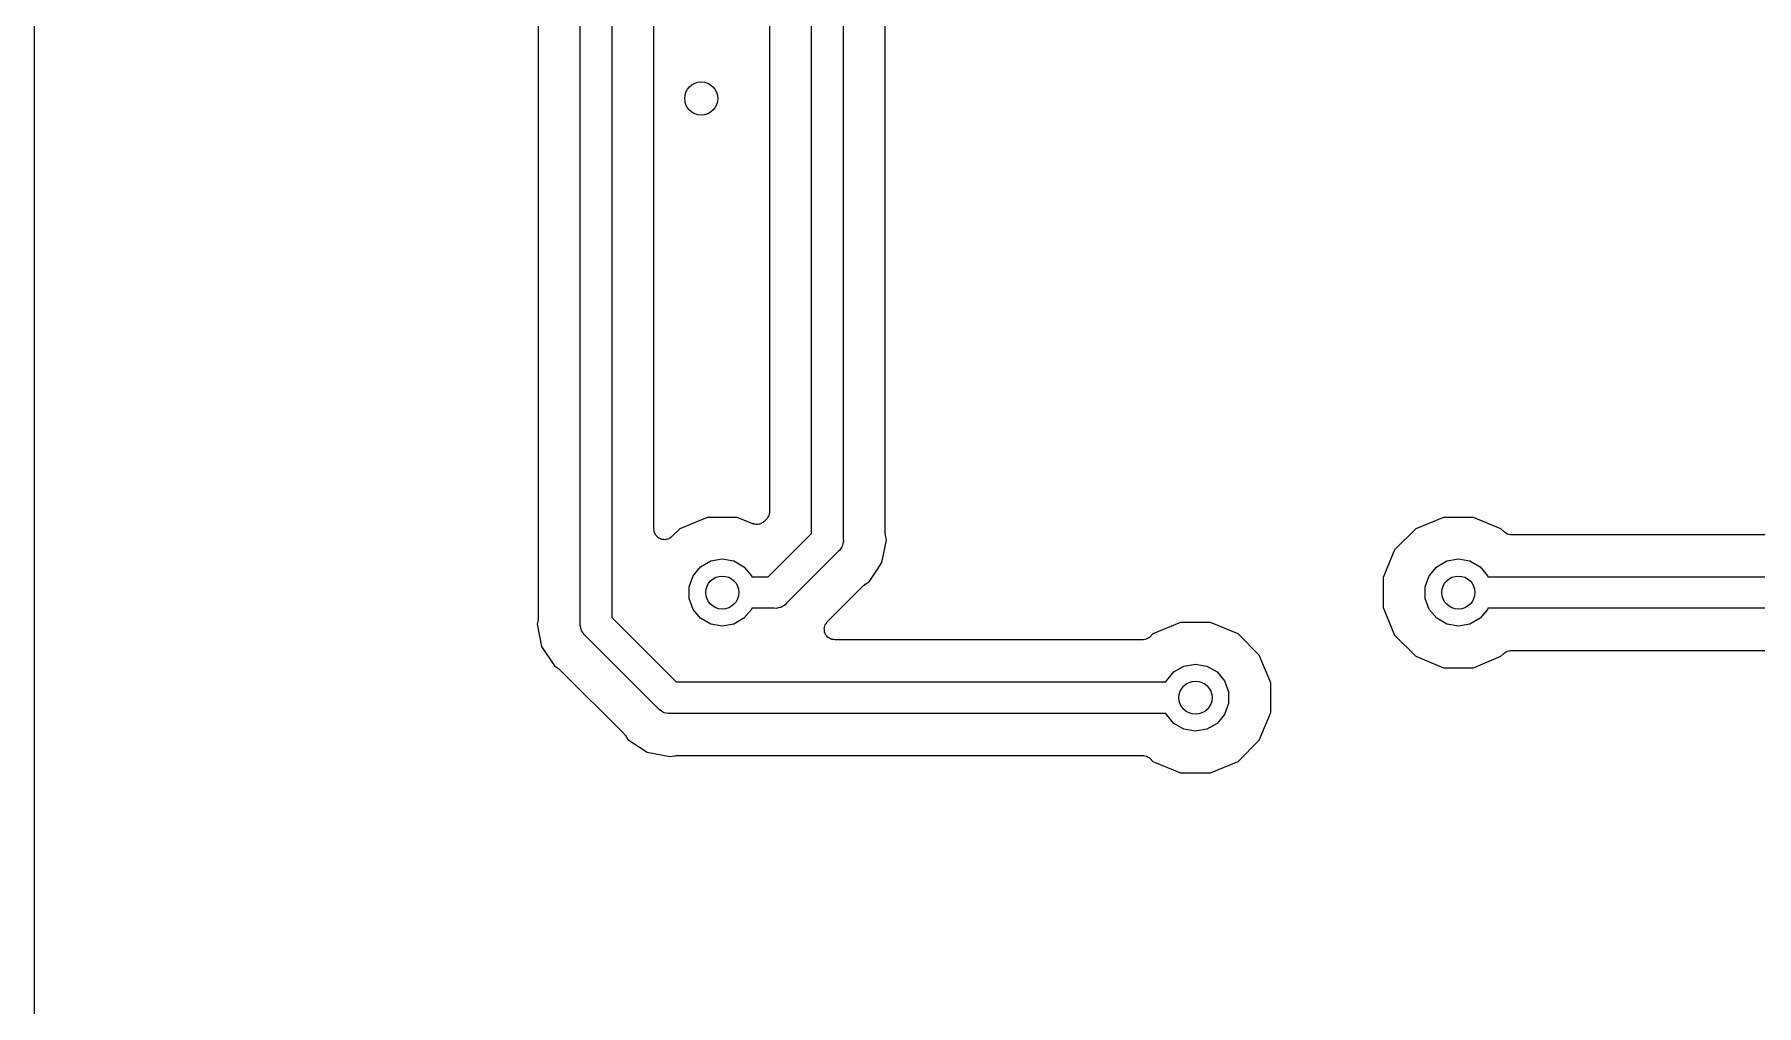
# Model space of a CAD drawing. Extents: x 40 to 163, y -163 to -37.
# Drawn here: x 39.95 to 60.75, y -97.06 to -85.33 of the extents above; entities that cross this region are included whole.
import ezdxf

# ---------------------------------------------------------------- set-up
doc = ezdxf.new("R2010")
doc.units = 0
doc.header["$MEASUREMENT"] = 0
doc.layers.add('BLACK', color=7, linetype='CONTINUOUS')

msp = doc.modelspace()

# ---------------------------------------------------------------- linework, layer by layer
at = {"layer": 'BLACK', "linetype": 'CONTINUOUS'}
for p, q in [((39.953, -101.293), (39.953, -38.9126)), ((46.5455, -92.4477), (46.5455, -82.031)), ((46.9265, -82.031), (46.9265, -92.3771)), ((49.3395, -91.3611), (49.3395, -82.031)), ((49.7205, -82.031), (49.7205, -91.4317)), ((46.0375, -82.4445), (46.0375, -92.3747)), ((47.4345, -91.3098), (47.4345, -82.4445)), ((48.8315, -82.4445), (48.8315, -91.0981)), ((50.2285, -91.3587), (50.2285, -82.4445)), ((48.0794, -91.167), (47.7457, -91.3052)), ((48.4406, -91.167), (48.0794, -91.167)), ((48.6271, -91.2442), (48.4406, -91.167)), ((48.6352, -91.246), (48.6271, -91.2442)), ((48.6428, -91.2496), (48.6352, -91.246)), ((48.6566, -91.2508), (48.6428, -91.2496)), ((48.6701, -91.2538), (48.6566, -91.2508)), ((48.6784, -91.2527), (48.6701, -91.2538)), ((48.6867, -91.2534), (48.6784, -91.2527)), ((48.7001, -91.2498), (48.6867, -91.2534)), ((48.7139, -91.248), (48.7001, -91.2498)), ((48.7213, -91.2442), (48.7139, -91.248)), ((48.7293, -91.242), (48.7213, -91.2442)), ((48.7407, -91.2341), (48.7293, -91.242)), ((48.753, -91.2277), (48.7407, -91.2341)), ((48.7586, -91.2215), (48.753, -91.2277)), ((48.7655, -91.2167), (48.7586, -91.2215)), ((48.7943, -91.1879), (48.7655, -91.2167)), ((48.7975, -91.1833), (48.7943, -91.1879)), ((48.8018, -91.1797), (48.7975, -91.1833)), ((48.8101, -91.1653), (48.8018, -91.1797)), ((48.8196, -91.1517), (48.8101, -91.1653)), ((48.821, -91.1463), (48.8196, -91.1517)), ((48.8238, -91.1415), (48.821, -91.1463)), ((48.8267, -91.1252), (48.8238, -91.1415)), ((48.831, -91.1091), (48.8267, -91.1252)), ((48.8315, -91.0981), (48.8305, -91.1036)), ((48.8305, -91.1036), (48.831, -91.1091)), ((56.9694, -91.167), (56.6357, -91.3052)), ((57.3306, -91.167), (56.9694, -91.167)), ((57.6643, -91.3052), (57.3306, -91.167)), ((47.4374, -91.3261), (47.4345, -91.3098)), ((47.4388, -91.3427), (47.4374, -91.3261)), ((47.4412, -91.3477), (47.4388, -91.3427)), ((47.4422, -91.3532), (47.4412, -91.3477)), ((47.4505, -91.3676), (47.4422, -91.3532)), ((47.4575, -91.3826), (47.4505, -91.3676)), ((47.4614, -91.3866), (47.4575, -91.3826)), ((47.4642, -91.3914), (47.4614, -91.3866)), ((47.4769, -91.4021), (47.4642, -91.3914)), ((47.4887, -91.4138), (47.4769, -91.4021)), ((47.4937, -91.4162), (47.4887, -91.4138)), ((47.498, -91.4198), (47.4937, -91.4162)), ((47.5136, -91.4254), (47.498, -91.4198)), ((47.5286, -91.4325), (47.5136, -91.4254)), ((47.5342, -91.4329), (47.5286, -91.4325)), ((47.5394, -91.4349), (47.5342, -91.4329)), ((47.556, -91.4349), (47.5394, -91.4349)), ((47.5726, -91.4363), (47.556, -91.4349)), ((47.578, -91.4349), (47.5726, -91.4363)), ((47.5836, -91.4349), (47.578, -91.4349)), ((47.5991, -91.4292), (47.5836, -91.4349)), ((47.6152, -91.4249), (47.5991, -91.4292)), ((47.6197, -91.4217), (47.6152, -91.4249)), ((47.625, -91.4198), (47.6197, -91.4217)), ((47.6377, -91.4091), (47.625, -91.4198)), ((47.6513, -91.3996), (47.6377, -91.4091)), ((47.7457, -91.3052), (47.6513, -91.3996)), ((48.8161, -91.8845), (49.3395, -91.3611)), ((49.7118, -91.5062), (49.7075, -91.5135)), ((49.7162, -91.4813), (49.7118, -91.5062)), ((49.7227, -91.4569), (49.7162, -91.4813)), ((49.7205, -91.4317), (49.7227, -91.4569)), ((50.188, -91.7125), (50.2309, -91.4965)), ((50.2307, -91.371), (50.2285, -91.3587)), ((50.2309, -91.3835), (50.2307, -91.371)), ((50.2422, -91.44), (50.2309, -91.3835)), ((50.2309, -91.4965), (50.2422, -91.44)), ((56.6357, -91.3052), (56.3802, -91.5607)), ((57.6984, -91.3393), (57.6643, -91.3052)), ((57.703, -91.3425), (57.6984, -91.3393)), ((57.7066, -91.3468), (57.703, -91.3425)), ((57.7209, -91.3551), (57.7066, -91.3468)), ((57.7345, -91.3646), (57.7209, -91.3551)), ((57.7399, -91.366), (57.7345, -91.3646)), ((57.7448, -91.3688), (57.7399, -91.366)), ((57.7611, -91.3717), (57.7448, -91.3688)), ((57.7771, -91.376), (57.7611, -91.3717)), ((57.7827, -91.3755), (57.7771, -91.376)), ((57.7882, -91.3765), (57.7827, -91.3755)), ((68.9138, -91.3765), (57.7882, -91.3765)), ((47.9989, -91.7639), (48.1211, -91.6933)), ((48.1211, -91.6933), (48.26, -91.6688)), ((48.26, -91.6688), (48.3989, -91.6933)), ((48.3989, -91.6933), (48.5211, -91.7639)), ((49.6588, -91.5806), (49.0356, -92.2038)), ((49.6782, -91.5643), (49.6588, -91.5806)), ((49.6908, -91.5424), (49.6782, -91.5643)), ((49.7053, -91.5217), (49.6908, -91.5424)), ((49.7075, -91.5135), (49.7053, -91.5217)), ((50.1305, -91.7986), (50.188, -91.7125)), ((56.3802, -91.5607), (56.242, -91.8944)), ((56.8889, -91.7639), (57.0111, -91.6933)), ((57.0111, -91.6933), (57.15, -91.6688)), ((57.15, -91.6688), (57.2889, -91.6933)), ((57.2889, -91.6933), (57.4111, -91.7639)), ((47.86, -92.0045), (47.9082, -91.8719)), ((47.9082, -91.8719), (47.9989, -91.7639)), ((48.5211, -91.7639), (48.6118, -91.8719)), ((48.6118, -91.8719), (48.6163, -91.8845)), ((48.6163, -91.8845), (48.8161, -91.8845)), ((50.0336, -91.9436), (50.1305, -91.7986)), ((50.1305, -91.7986), (50.1305, -91.7986)), ((56.242, -91.8944), (56.242, -92.2556)), ((56.75, -92.0045), (56.7982, -91.8719)), ((56.7982, -91.8719), (56.8889, -91.7639)), ((57.4111, -91.7639), (57.5018, -91.8719)), ((57.5018, -91.8719), (57.5063, -91.8845)), ((57.5063, -91.8845), (75.4861, -91.8845)), ((47.86, -92.1455), (47.86, -92.0045)), ((49.5281, -92.4297), (49.9664, -91.9914)), ((49.9664, -91.9914), (49.9766, -91.9842)), ((49.9766, -91.9842), (49.9857, -91.9756)), ((49.9857, -91.9756), (50.0336, -91.9436)), ((56.75, -92.1455), (56.75, -92.0045)), ((47.9082, -92.2781), (47.86, -92.1455)), ((47.9989, -92.3861), (47.9082, -92.2781)), ((48.6118, -92.2781), (48.5211, -92.3861)), ((48.6163, -92.2655), (48.6118, -92.2781)), ((48.8867, -92.2655), (48.6163, -92.2655)), ((48.9119, -92.2677), (48.8867, -92.2655)), ((48.9363, -92.2612), (48.9119, -92.2677)), ((48.9612, -92.2568), (48.9363, -92.2612)), ((48.9685, -92.2525), (48.9612, -92.2568)), ((48.9767, -92.2503), (48.9685, -92.2525)), ((48.9974, -92.2358), (48.9767, -92.2503)), ((49.0193, -92.2232), (48.9974, -92.2358)), ((49.0356, -92.2038), (49.0193, -92.2232)), ((56.242, -92.2556), (56.3802, -92.5893)), ((56.7982, -92.2781), (56.75, -92.1455)), ((56.8889, -92.3861), (56.7982, -92.2781)), ((57.5018, -92.2781), (57.4111, -92.3861)), ((57.5063, -92.2655), (57.5018, -92.2781)), ((75.5567, -92.2655), (57.5063, -92.2655)), ((46.0351, -92.3995), (46.0238, -92.456)), ((46.0238, -92.456), (46.078, -92.7285)), ((46.0353, -92.387), (46.0351, -92.3995)), ((46.0375, -92.3747), (46.0353, -92.387)), ((46.5433, -92.4729), (46.5455, -92.4477)), ((46.5498, -92.4973), (46.5433, -92.4729)), ((46.5542, -92.5222), (46.5498, -92.4973)), ((46.5585, -92.5295), (46.5542, -92.5222)), ((46.5607, -92.5378), (46.5585, -92.5295)), ((46.5752, -92.5585), (46.5607, -92.5378)), ((46.9265, -92.3771), (47.7039, -93.1545)), ((48.1211, -92.4567), (47.9989, -92.3861)), ((48.26, -92.4812), (48.1211, -92.4567)), ((48.3989, -92.4567), (48.26, -92.4812)), ((48.5211, -92.3861), (48.3989, -92.4567)), ((49.4914, -92.5084), (49.4929, -92.503)), ((49.4929, -92.525), (49.4914, -92.5084)), ((49.4929, -92.4974), (49.4985, -92.4819)), ((49.4929, -92.503), (49.4929, -92.4974)), ((49.4929, -92.5416), (49.4929, -92.525)), ((49.4948, -92.5468), (49.4929, -92.5416)), ((49.4953, -92.5524), (49.4948, -92.5468)), ((49.4985, -92.4819), (49.5028, -92.4658)), ((49.5028, -92.4658), (49.506, -92.4613)), ((49.506, -92.4613), (49.5079, -92.456)), ((49.5079, -92.456), (49.5186, -92.4433)), ((49.5186, -92.4433), (49.5281, -92.4297)), ((53.7944, -92.437), (53.4607, -92.5752)), ((54.1556, -92.437), (53.7944, -92.437)), ((54.4893, -92.5752), (54.1556, -92.437)), ((57.0111, -92.4567), (56.8889, -92.3861)), ((57.15, -92.4812), (57.0111, -92.4567)), ((57.2889, -92.4567), (57.15, -92.4812)), ((57.4111, -92.3861), (57.2889, -92.4567)), ((46.078, -92.7285), (46.2324, -92.9596)), ((46.5878, -92.5803), (46.5752, -92.5585)), ((46.6072, -92.5966), (46.5878, -92.5803)), ((47.4844, -93.4738), (46.6072, -92.5966)), ((49.5023, -92.5674), (49.4953, -92.5524)), ((49.5079, -92.583), (49.5023, -92.5674)), ((49.5115, -92.5873), (49.5079, -92.583)), ((49.5139, -92.5923), (49.5115, -92.5873)), ((49.5256, -92.6041), (49.5139, -92.5923)), ((49.5363, -92.6168), (49.5256, -92.6041)), ((49.5411, -92.6196), (49.5363, -92.6168)), ((49.5451, -92.6235), (49.5411, -92.6196)), ((49.5601, -92.6305), (49.5451, -92.6235)), ((49.5745, -92.6388), (49.5601, -92.6305)), ((49.58, -92.6398), (49.5745, -92.6388)), ((49.5851, -92.6422), (49.58, -92.6398)), ((49.6016, -92.6436), (49.5851, -92.6422)), ((49.6179, -92.6465), (49.6016, -92.6436)), ((53.3368, -92.6465), (49.6179, -92.6465)), ((53.3423, -92.6455), (53.3368, -92.6465)), ((53.3479, -92.646), (53.3423, -92.6455)), ((53.3639, -92.6417), (53.3479, -92.646)), ((53.3802, -92.6388), (53.3639, -92.6417)), ((53.3851, -92.636), (53.3802, -92.6388)), ((53.3905, -92.6346), (53.3851, -92.636)), ((53.4041, -92.6251), (53.3905, -92.6346)), ((53.4184, -92.6168), (53.4041, -92.6251)), ((53.422, -92.6125), (53.4184, -92.6168)), ((53.4266, -92.6093), (53.422, -92.6125)), ((53.4607, -92.5752), (53.4266, -92.6093)), ((54.7448, -92.8307), (54.4893, -92.5752)), ((56.3802, -92.5893), (56.6357, -92.8448)), ((46.2324, -92.9596), (46.2803, -92.9916)), ((53.7139, -93.0339), (53.8361, -92.9633)), ((53.8361, -92.9633), (53.975, -92.9388)), ((53.975, -92.9388), (54.1139, -92.9633)), ((54.1139, -92.9633), (54.2361, -93.0339)), ((54.883, -93.1644), (54.7448, -92.8307)), ((56.6357, -92.8448), (56.9694, -92.983)), ((57.3306, -92.983), (57.6643, -92.8448)), ((57.6643, -92.8448), (57.6984, -92.8107)), ((57.6984, -92.8107), (57.703, -92.8075)), ((57.703, -92.8075), (57.7066, -92.8032)), ((57.7066, -92.8032), (57.7209, -92.7949)), ((57.7209, -92.7949), (57.7345, -92.7854)), ((57.7345, -92.7854), (57.7399, -92.784)), ((57.7399, -92.784), (57.7448, -92.7812)), ((57.7448, -92.7812), (57.7611, -92.7783)), ((57.7611, -92.7783), (57.7771, -92.774)), ((57.7771, -92.774), (57.7827, -92.7745)), ((57.7827, -92.7745), (57.7882, -92.7735)), ((57.7882, -92.7735), (75.4837, -92.7735)), ((46.2803, -92.9916), (46.2893, -93.0002)), ((46.2893, -93.0002), (46.2996, -93.0074)), ((46.2996, -93.0074), (47.0736, -93.7814)), ((47.7039, -93.1545), (53.6187, -93.1545)), ((53.6187, -93.1545), (53.6232, -93.1419)), ((53.6232, -93.1419), (53.7139, -93.0339)), ((54.2361, -93.0339), (54.3268, -93.1419)), ((54.3268, -93.1419), (54.375, -93.2745)), ((54.883, -93.5256), (54.883, -93.1644)), ((56.9694, -92.983), (57.3306, -92.983)), ((54.375, -93.2745), (54.375, -93.4155)), ((47.5007, -93.4932), (47.4844, -93.4738)), ((47.5226, -93.5058), (47.5007, -93.4932)), ((47.5433, -93.5203), (47.5226, -93.5058)), ((47.5515, -93.5225), (47.5433, -93.5203)), ((47.5588, -93.5268), (47.5515, -93.5225)), ((47.5837, -93.5312), (47.5588, -93.5268)), ((47.6081, -93.5377), (47.5837, -93.5312)), ((47.6333, -93.5355), (47.6081, -93.5377)), ((53.6187, -93.5355), (47.6333, -93.5355)), ((53.6232, -93.5481), (53.6187, -93.5355)), ((53.7139, -93.6561), (53.6232, -93.5481)), ((54.3268, -93.5481), (54.2361, -93.6561)), ((54.375, -93.4155), (54.3268, -93.5481)), ((54.7448, -93.8593), (54.883, -93.5256)), ((47.0736, -93.7814), (47.0808, -93.7916)), ((47.0808, -93.7916), (47.0894, -93.8007)), ((53.8361, -93.7267), (53.7139, -93.6561)), ((53.975, -93.7512), (53.8361, -93.7267)), ((54.1139, -93.7267), (53.975, -93.7512)), ((54.2361, -93.6561), (54.1139, -93.7267)), ((47.0894, -93.8007), (47.1214, -93.8486)), ((47.1214, -93.8486), (47.1693, -93.8806)), ((47.1693, -93.8806), (47.1693, -93.8806)), ((47.1693, -93.8806), (47.3525, -94.003)), ((47.3525, -94.003), (47.625, -94.0572)), ((54.4893, -94.1148), (54.7448, -93.8593)), ((47.625, -94.0572), (47.6815, -94.0459)), ((47.6815, -94.0459), (47.694, -94.0457)), ((47.694, -94.0457), (47.7063, -94.0435)), ((47.7063, -94.0435), (53.3368, -94.0435)), ((53.3368, -94.0435), (53.3423, -94.0445)), ((53.3423, -94.0445), (53.3479, -94.044)), ((53.3479, -94.044), (53.3639, -94.0483)), ((53.3639, -94.0483), (53.3802, -94.0512)), ((53.3802, -94.0512), (53.3851, -94.054)), ((53.3851, -94.054), (53.3905, -94.0554)), ((53.3905, -94.0554), (53.4041, -94.0649)), ((53.4041, -94.0649), (53.4184, -94.0732)), ((53.4184, -94.0732), (53.422, -94.0775)), ((53.422, -94.0775), (53.4266, -94.0807)), ((53.4266, -94.0807), (53.4607, -94.1148)), ((53.4607, -94.1148), (53.7944, -94.253)), ((54.1556, -94.253), (54.4893, -94.1148)), ((53.7944, -94.253), (54.1556, -94.253))]:
    msp.add_line(p, q, dxfattribs=at)
at = {"layer": 'BLACK'}
for centre in [(48.006, -86.106), (48.26, -92.075), (57.15, -92.075), (53.975, -93.345)]:
    msp.add_circle(centre, 0.2, dxfattribs=at)

doc.saveas('drawing.dxf')
